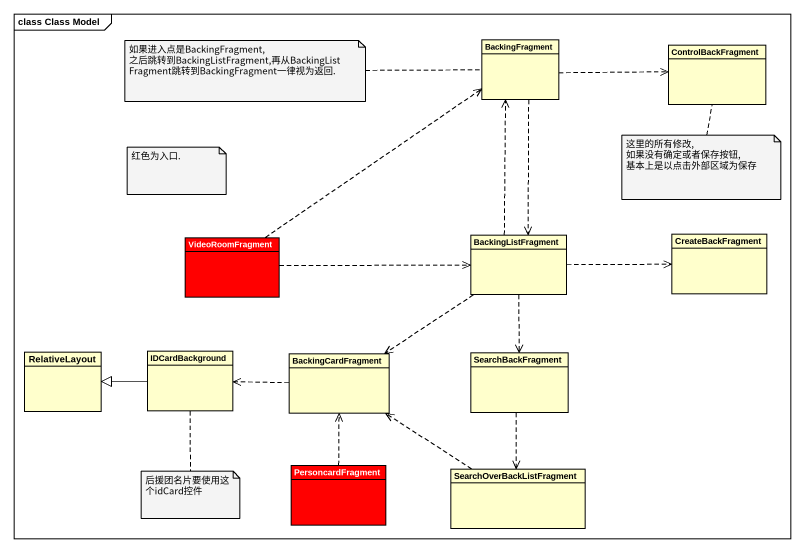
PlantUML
@startuml
mainframe class Class Model
hide circle
hide empty members
class BackingFragment
class ControlBackFragment
class VideoRoomFragment #FF0000
class BackingListFragment
class CreateBackFragment
class RelativeLayout
class IDCardBackground
class BackingCardFragment
class SearchBackFragment
class PersoncardFragment #FF0000
class SearchOverBackListFragment
BackingFragment .right.> ControlBackFragment
BackingFragment ..> BackingListFragment
VideoRoomFragment .up.> BackingFragment
VideoRoomFragment .right.> BackingListFragment
BackingListFragment .up.> BackingFragment
BackingListFragment .right.> CreateBackFragment
BackingListFragment ..> BackingCardFragment
BackingListFragment ..> SearchBackFragment
IDCardBackground -left-|> RelativeLayout
BackingCardFragment .left.> IDCardBackground
SearchBackFragment ..> SearchOverBackListFragment
PersoncardFragment .up.> BackingCardFragment
SearchOverBackListFragment .up.> BackingCardFragment
note left of BackingFragment : 如果进入点是BackingFragment, 之后跳转到BackingListFragment,再从BackingListFragment跳转到BackingFragment一律视为返回.
note as N2
  红色为入口.
end note
note bottom of ControlBackFragment : 这里的所有修改,如果没有确定或者保存按钮,基本上是以点击外部区域为保存
note bottom of IDCardBackground : 后援团名片要使用这个idCard控件
@enduml
